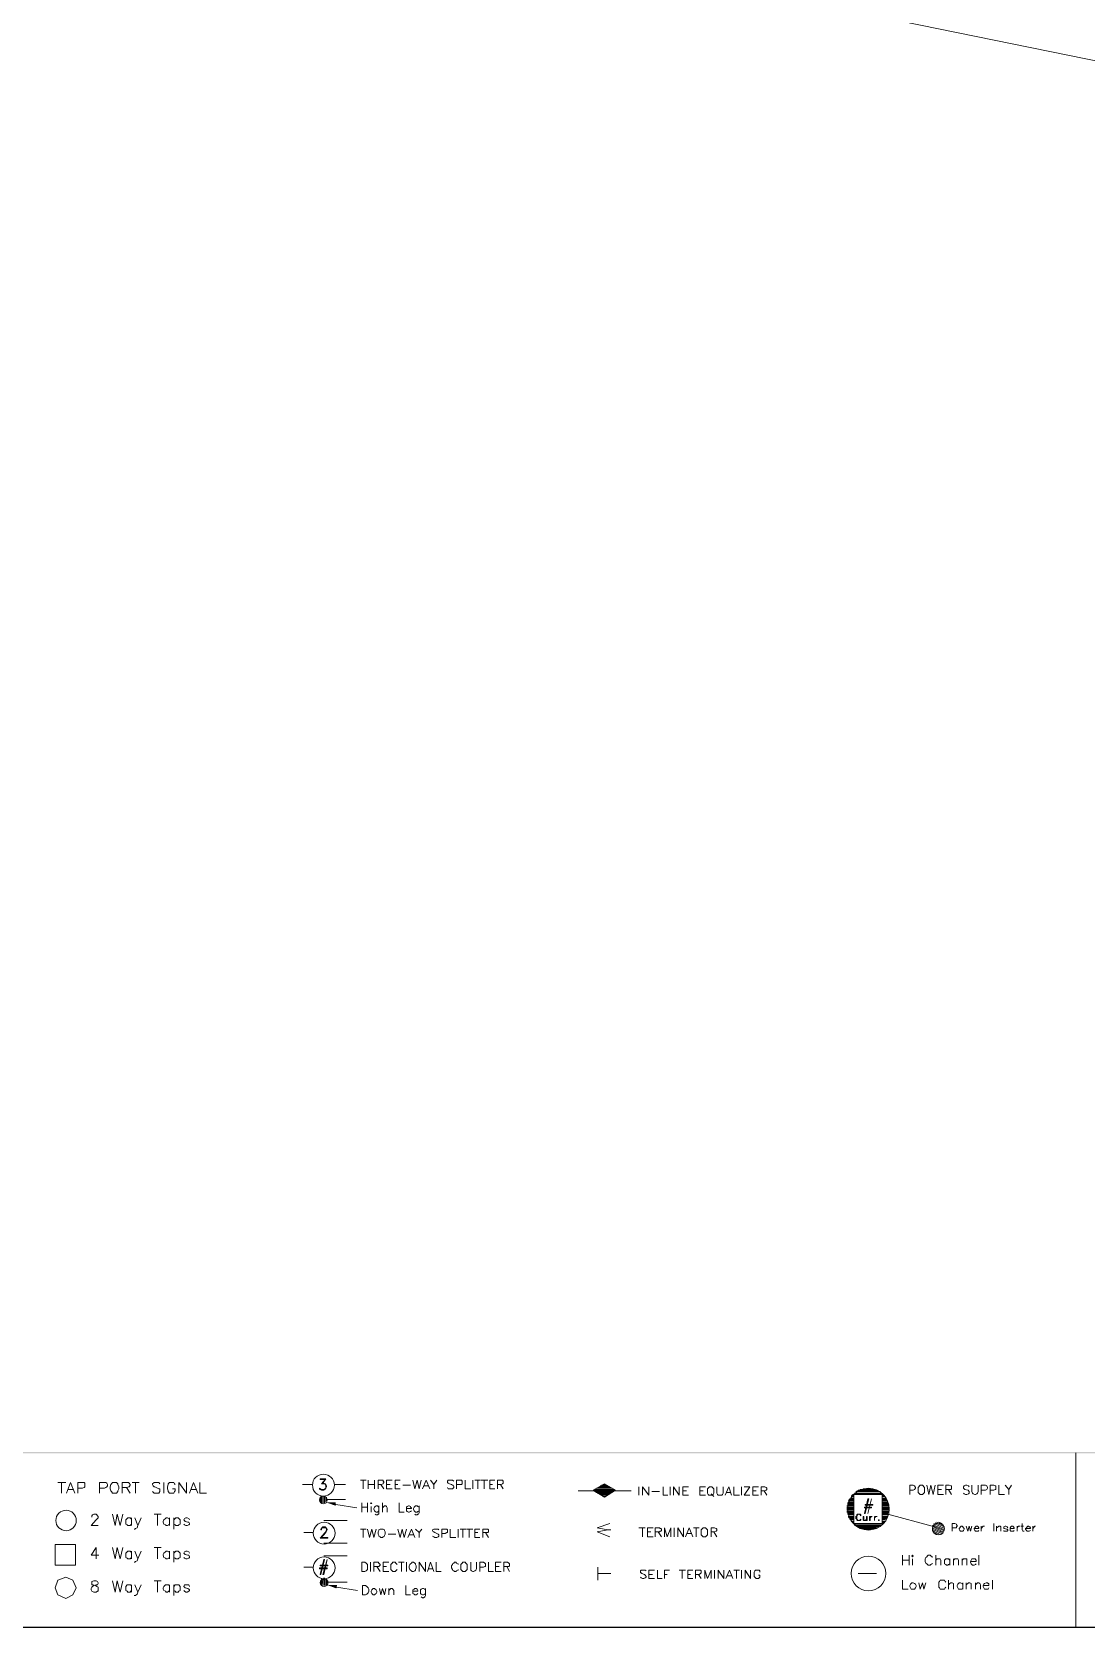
# Model space of a CAD drawing. Header units: millimetres. Extents: x 3.6 to 37.8, y 0.6 to 28.7.
# Drawn here: x 9.78 to 16, y 0.59 to 10.01 of the extents above; entities that cross this region are included whole.
import ezdxf

# ---------------------------------------------------------------- set-up
doc = ezdxf.new("R2010")
doc.units = ezdxf.units.MM
doc.layers.add('PDF_0', color=7, linetype='Continuous')

msp = doc.modelspace()

# ---------------------------------------------------------------- linework, layer by layer
at = {"layer": 'PDF_0', "lineweight": 0, "const_width": 0.00834}
msp.add_lwpolyline([(37.7648, 0.5988), (37.7648, 28.6993), (3.5681, 28.6993), (3.5681, 0.5988)], close=True, dxfattribs=at)
at = {"layer": 'PDF_0', "lineweight": 9}
for points in [[(22.9036, 8.4465), (13.9217, 10.277), (14.2845, 12.0492), (15.2978, 11.9116), (15.3812, 12.5162), (15.1393, 12.5246), (12.7667, 12.8498), (12.9043, 14.9389), (6.4953, 17.1572), (7.7838, 19.8218), (8.3467, 21.9776), (12.3872, 20.9351), (12.7042, 22.1694), (11.1446, 22.5697), (12.4123, 28.5826), (14.6223, 28.1156), (14.4847, 27.586), (14.7098, 27.5318), (24.7091, 25.2175)], [(15.9399, 1.6288), (15.9399, 0.5988)]]:
    msp.add_lwpolyline(points, dxfattribs=at)
at = {"layer": 'PDF_0', "color": 8, "lineweight": 0, "true_color": 0x808080}
for points in [[(9.9354, 1.4537), (9.9813, 1.4537)], [(9.9562, 1.4537), (9.9562, 1.3911)], [(9.9854, 1.3911), (10.0104, 1.4537), (10.0355, 1.3911)], [(10.0521, 1.3911), (10.0521, 1.4537), (10.0813, 1.4537), (10.0897, 1.4537), (10.0938, 1.4495), (10.0938, 1.4411), (10.0938, 1.4328), (10.0938, 1.4286), (10.0897, 1.4245), (10.0813, 1.4203), (10.0521, 1.4203)], [(10.1814, 1.3911), (10.1814, 1.4537), (10.2106, 1.4537), (10.2189, 1.4537), (10.2231, 1.4495), (10.2273, 1.4411), (10.2273, 1.4328), (10.2231, 1.4286), (10.2189, 1.4245), (10.2106, 1.4203), (10.1814, 1.4203)], [(10.3148, 1.3911), (10.3148, 1.4537), (10.344, 1.4537), (10.3524, 1.4537), (10.3565, 1.4495), (10.3607, 1.4411), (10.3607, 1.437), (10.3565, 1.4286), (10.3524, 1.4286), (10.344, 1.4245), (10.3148, 1.4245)], [(10.3399, 1.4245), (10.3607, 1.3911)], [(10.3732, 1.4537), (10.4149, 1.4537)], [(10.3941, 1.4537), (10.3941, 1.3911)], [(10.5358, 1.4453), (10.5317, 1.4537), (10.5233, 1.4537), (10.5108, 1.4537), (10.5025, 1.4537), (10.4941, 1.4453), (10.4941, 1.4411), (10.4983, 1.4328), (10.5025, 1.4286), (10.5067, 1.4286), (10.5233, 1.4203), (10.5317, 1.4161), (10.5358, 1.4161), (10.5358, 1.4078), (10.5358, 1.3995), (10.5317, 1.3911), (10.5233, 1.3911), (10.5108, 1.3911), (10.5025, 1.3911), (10.4941, 1.3995)], [(10.5609, 1.4537), (10.5609, 1.3911)], [(10.6276, 1.4411), (10.6234, 1.4453), (10.6192, 1.4537), (10.6109, 1.4537), (10.5984, 1.4537), (10.5942, 1.4537), (10.5859, 1.4453), (10.5859, 1.4411), (10.5817, 1.4286), (10.5817, 1.4161), (10.5859, 1.4036), (10.5859, 1.3995), (10.5942, 1.3911), (10.5984, 1.3911), (10.6109, 1.3911), (10.6192, 1.3911), (10.6234, 1.3995), (10.6276, 1.4036), (10.6276, 1.4161), (10.6109, 1.4161)], [(10.6484, 1.3911), (10.6484, 1.4537), (10.6943, 1.3911), (10.6943, 1.4537)], [(10.711, 1.3911), (10.736, 1.4537), (10.761, 1.3911)], [(10.7735, 1.4537), (10.7735, 1.3911), (10.8111, 1.3911)], [(11.4324, 1.4411), (11.3781, 1.4411)], [(11.4949, 1.4495), (11.5032, 1.4495), (11.5116, 1.4453), (11.5158, 1.4411), (11.5199, 1.4328), (11.5199, 1.4286), (11.5158, 1.4203), (11.5116, 1.412), (11.5032, 1.4078), (11.4907, 1.4078), (11.4824, 1.412), (11.4782, 1.4161), (11.4782, 1.4203)], [(11.5158, 1.4245), (11.5116, 1.4161), (11.5032, 1.412), (11.4907, 1.412), (11.4824, 1.4161), (11.4782, 1.4203), (11.4907, 1.412)], [(11.5158, 1.4703), (11.4824, 1.4703), (11.4824, 1.4745), (11.5158, 1.4745), (11.4949, 1.4453)], [(11.5158, 1.4745), (11.4907, 1.4453), (11.5032, 1.4453), (11.5116, 1.4453), (11.5158, 1.4328)], [(11.5032, 1.4453), (11.5158, 1.4411), (11.5158, 1.4328), (11.5158, 1.4286), (11.5158, 1.4203), (11.5032, 1.412)], [(11.5658, 1.4411), (11.6325, 1.4411)], [(11.7201, 1.4662), (11.7534, 1.4662)], [(11.7368, 1.4662), (11.7368, 1.4161)], [(11.7659, 1.4662), (11.7659, 1.4161)], [(11.7659, 1.4411), (11.8035, 1.4411)], [(11.8035, 1.4662), (11.8035, 1.4161)], [(11.8243, 1.4161), (11.8243, 1.4662), (11.8452, 1.4662), (11.8535, 1.4662), (11.8535, 1.462), (11.8577, 1.4578), (11.8577, 1.4537), (11.8535, 1.4495), (11.8535, 1.4453), (11.8452, 1.4411), (11.8243, 1.4411)], [(11.841, 1.4411), (11.8577, 1.4161)], [(11.9077, 1.4161), (11.8744, 1.4161), (11.8744, 1.4662), (11.9077, 1.4662)], [(11.8744, 1.4411), (11.8952, 1.4411)], [(11.9536, 1.4161), (11.9244, 1.4161), (11.9244, 1.4662), (11.9536, 1.4662)], [(11.9244, 1.4411), (11.9411, 1.4411)], [(11.9703, 1.437), (12.0161, 1.437)], [(12.0286, 1.4662), (12.0412, 1.4161), (12.0537, 1.4662), (12.0662, 1.4161), (12.0787, 1.4662)], [(12.087, 1.4161), (12.1079, 1.4662), (12.1287, 1.4161)], [(12.0954, 1.4328), (12.1204, 1.4328)], [(12.1329, 1.4662), (12.1537, 1.4411), (12.1537, 1.4161)], [(12.1704, 1.4662), (12.1537, 1.4411)], [(12.2705, 1.462), (12.2622, 1.4662), (12.258, 1.4662), (12.2455, 1.4662), (12.2371, 1.4662), (12.233, 1.462), (12.233, 1.4537), (12.2371, 1.4495), (12.2455, 1.4453), (12.258, 1.4411), (12.2622, 1.437), (12.2663, 1.437), (12.2705, 1.4286), (12.2705, 1.4245), (12.2622, 1.4161), (12.258, 1.4161), (12.2455, 1.4161), (12.2371, 1.4161), (12.233, 1.4245)], [(12.2872, 1.4161), (12.2872, 1.4662), (12.308, 1.4662), (12.3164, 1.4662), (12.3205, 1.462), (12.3205, 1.4578), (12.3205, 1.4495), (12.3205, 1.4453), (12.3164, 1.4411), (12.308, 1.4411), (12.2872, 1.4411)], [(12.3372, 1.4662), (12.3372, 1.4161), (12.3706, 1.4161)], [(12.3831, 1.4662), (12.3831, 1.4161)], [(12.3956, 1.4662), (12.4289, 1.4662)], [(12.4123, 1.4662), (12.4123, 1.4161)], [(12.4331, 1.4662), (12.4706, 1.4662)], [(12.4498, 1.4662), (12.4498, 1.4161)], [(12.5123, 1.4161), (12.4832, 1.4161), (12.4832, 1.4662), (12.5123, 1.4662)], [(12.4832, 1.4411), (12.4998, 1.4411)], [(12.529, 1.4161), (12.529, 1.4662), (12.5499, 1.4662), (12.5582, 1.4662), (12.5624, 1.462), (12.5624, 1.4578), (12.5624, 1.4537), (12.5624, 1.4495), (12.5582, 1.4453), (12.5499, 1.4411), (12.529, 1.4411)], [(12.5457, 1.4411), (12.5624, 1.4161)], [(13.1128, 1.4203), (13.2045, 1.4203)], [(13.1211, 1.4245), (13.1962, 1.4245)], [(13.1295, 1.4286), (13.1879, 1.4286)], [(13.1336, 1.4328), (13.1795, 1.4328)], [(13.142, 1.437), (13.1712, 1.437)], [(13.1503, 1.4411), (13.1628, 1.4411)], [(13.363, 1.4286), (13.363, 1.3786)], [(13.3838, 1.3786), (13.3838, 1.4286), (13.4214, 1.3786), (13.4214, 1.4286)], [(13.5048, 1.4286), (13.5048, 1.3786), (13.5339, 1.3786)], [(13.5465, 1.4286), (13.5465, 1.3786)], [(13.5673, 1.3786), (13.5673, 1.4286), (13.6007, 1.3786), (13.6007, 1.4286)], [(13.6549, 1.3786), (13.6215, 1.3786), (13.6215, 1.4286), (13.6549, 1.4286)], [(13.755, 1.3786), (13.7216, 1.3786), (13.7216, 1.4286), (13.755, 1.4286)], [(13.8217, 1.4286), (13.8217, 1.3911), (13.8258, 1.3828), (13.83, 1.3786), (13.8383, 1.3786), (13.8425, 1.3786), (13.8509, 1.3786), (13.855, 1.3828), (13.8592, 1.3911), (13.8592, 1.4286)], [(13.8717, 1.3786), (13.8926, 1.4286), (13.9092, 1.3786)], [(13.9217, 1.4286), (13.9217, 1.3786), (13.9551, 1.3786)], [(13.9676, 1.4286), (13.9676, 1.3786)], [(14.0177, 1.3786), (13.9843, 1.3786), (14.0177, 1.4286), (13.9843, 1.4286)], [(14.0677, 1.3786), (14.0343, 1.3786), (14.0343, 1.4286), (14.0677, 1.4286)], [(14.0844, 1.3786), (14.0844, 1.4286), (14.1052, 1.4286), (14.1136, 1.4245), (14.1177, 1.4203), (14.1177, 1.412), (14.1136, 1.4078), (14.1052, 1.4036), (14.0844, 1.4036)], [(14.6848, 1.4161), (14.7432, 1.4161)], [(14.96, 1.3828), (14.96, 1.437), (14.9809, 1.437), (14.9892, 1.4328), (14.9934, 1.4245), (14.9934, 1.4203), (14.9892, 1.412), (14.9809, 1.4078), (14.96, 1.4078)], [(15.0601, 1.437), (15.0726, 1.3828), (15.0851, 1.437), (15.0976, 1.3828), (15.1101, 1.437)], [(15.1602, 1.3828), (15.1268, 1.3828), (15.1268, 1.437), (15.1602, 1.437)], [(15.1727, 1.3828), (15.1727, 1.437), (15.1935, 1.437), (15.2019, 1.4328), (15.2061, 1.4328), (15.2061, 1.4245), (15.2061, 1.4203), (15.2061, 1.4161), (15.2019, 1.412), (15.1935, 1.412), (15.1727, 1.412)], [(15.3103, 1.4286), (15.3061, 1.4328), (15.2978, 1.437), (15.2894, 1.437), (15.2811, 1.4328), (15.2769, 1.4286), (15.2769, 1.4245), (15.2769, 1.4203), (15.2811, 1.4161), (15.2853, 1.412), (15.302, 1.4078), (15.3061, 1.4078), (15.3061, 1.4036), (15.3103, 1.3995), (15.3103, 1.3911), (15.3061, 1.3869), (15.2978, 1.3828), (15.2894, 1.3828), (15.2811, 1.3869), (15.2769, 1.3911)], [(15.327, 1.437), (15.327, 1.3995), (15.3311, 1.3911), (15.3353, 1.3869), (15.3437, 1.3828), (15.3478, 1.3828), (15.3562, 1.3869), (15.3603, 1.3911), (15.3645, 1.3995), (15.3645, 1.437)], [(15.3812, 1.3828), (15.3812, 1.437), (15.4062, 1.437), (15.4145, 1.4328), (15.4187, 1.4245), (15.4187, 1.4203), (15.4145, 1.412), (15.4062, 1.4078), (15.3812, 1.4078)], [(15.4354, 1.3828), (15.4354, 1.437), (15.4562, 1.437), (15.4646, 1.4328), (15.4688, 1.4328), (15.4688, 1.4245), (15.4688, 1.4203), (15.4688, 1.412), (15.4646, 1.412), (15.4562, 1.4078), (15.4354, 1.4078)], [(15.4854, 1.437), (15.4854, 1.3828), (15.5188, 1.3828)], [(15.523, 1.437), (15.5438, 1.412), (15.5438, 1.3828)], [(15.5605, 1.437), (15.5438, 1.412)], [(9.9938, 1.412), (10.0271, 1.412)], [(10.7193, 1.412), (10.7485, 1.412)], [(11.4824, 1.3661), (11.4824, 1.3411)], [(11.4866, 1.3744), (11.4866, 1.3369)], [(11.4907, 1.3744), (11.4907, 1.3327)], [(11.4949, 1.3744), (11.4949, 1.3327)], [(11.5032, 1.3744), (11.5032, 1.3327)], [(11.5074, 1.3744), (11.5074, 1.3327)], [(11.5116, 1.3703), (11.5116, 1.3369)], [(11.5199, 1.3661), (11.5199, 1.3452)], [(11.5199, 1.3536), (11.6325, 1.3536)], [(11.5741, 1.3244), (11.6992, 1.3035)], [(11.7284, 1.3327), (11.7284, 1.2785)], [(11.7618, 1.3327), (11.7618, 1.2785)], [(11.8493, 1.3327), (11.8493, 1.2785)], [(11.9494, 1.3327), (11.9494, 1.2785), (11.9786, 1.2785)], [(13.0044, 1.4036), (13.3171, 1.4036)], [(13.0919, 1.4036), (13.2212, 1.4036)], [(13.0961, 1.4078), (13.217, 1.4078)], [(13.1003, 1.3995), (13.2129, 1.3995)], [(13.1045, 1.412), (13.2129, 1.412)], [(13.1086, 1.3953), (13.2045, 1.3953)], [(13.117, 1.3911), (13.1962, 1.3911)], [(13.1253, 1.3869), (13.1879, 1.3869)], [(13.1336, 1.3828), (13.1795, 1.3828)], [(13.142, 1.3786), (13.1753, 1.3786)], [(13.1503, 1.3703), (13.167, 1.3703)], [(13.438, 1.3995), (13.4839, 1.3995)], [(13.6215, 1.4036), (13.6424, 1.4036)], [(13.7216, 1.4036), (13.7424, 1.4036)], [(13.7883, 1.3869), (13.805, 1.3703)], [(13.88, 1.3953), (13.9051, 1.3953)], [(14.0343, 1.4036), (14.0552, 1.4036)], [(14.101, 1.4036), (14.1177, 1.3786)], [(14.5931, 1.3327), (14.6306, 1.3327)], [(14.5931, 1.3286), (14.6306, 1.3286)], [(14.5931, 1.3244), (14.6306, 1.3244)], [(14.5931, 1.3202), (14.6306, 1.3202)], [(14.5973, 1.3452), (14.6306, 1.3452)], [(14.5973, 1.3369), (14.6306, 1.3369)], [(14.6014, 1.3536), (14.6306, 1.3536)], [(14.6014, 1.3494), (14.6306, 1.3494)], [(14.6056, 1.3578), (14.6306, 1.3578)], [(14.6098, 1.3619), (14.6306, 1.3619)], [(14.6139, 1.3744), (14.6306, 1.3744)], [(14.6139, 1.3703), (14.6306, 1.3703)], [(14.6181, 1.3786), (14.6306, 1.3786)], [(14.6223, 1.3828), (14.6306, 1.3828)], [(14.6306, 1.3869), (14.7974, 1.3869)], [(14.6348, 1.3911), (14.7891, 1.3911)], [(14.6431, 1.3995), (14.7849, 1.3995)], [(14.6473, 1.4036), (14.7766, 1.4036)], [(14.6556, 1.4078), (14.7682, 1.4078)], [(14.6681, 1.412), (14.7557, 1.412)], [(14.7349, 1.3578), (14.714, 1.2702), (14.7349, 1.3578)], [(14.7974, 1.3828), (14.8016, 1.3828)], [(14.7974, 1.3786), (14.8057, 1.3786)], [(14.7974, 1.3744), (14.8099, 1.3744)], [(14.7974, 1.3703), (14.8141, 1.3703)], [(14.7974, 1.3619), (14.8183, 1.3619)], [(14.7974, 1.3578), (14.8183, 1.3578)], [(14.7974, 1.3536), (14.8224, 1.3536)], [(14.7974, 1.3494), (14.8266, 1.3494)], [(14.7974, 1.3452), (14.8266, 1.3452)], [(14.7974, 1.3369), (14.8308, 1.3369)], [(14.7974, 1.3327), (14.8308, 1.3327)], [(14.7974, 1.3286), (14.8308, 1.3286)], [(14.7974, 1.3244), (14.8349, 1.3244)], [(14.7974, 1.3202), (14.8349, 1.3202)], [(15.1268, 1.412), (15.1477, 1.412)], [(15.1894, 1.412), (15.2061, 1.3828)], [(10.1355, 1.2493), (10.1355, 1.2535), (10.1355, 1.2577), (10.1397, 1.2618), (10.148, 1.266), (10.1606, 1.266), (10.1647, 1.2618), (10.1689, 1.2577), (10.1731, 1.2535), (10.1731, 1.2452), (10.1689, 1.241), (10.1606, 1.2327), (10.1314, 1.1993), (10.1731, 1.1993)], [(10.2565, 1.266), (10.2731, 1.1993), (10.2857, 1.266), (10.3023, 1.1993), (10.319, 1.266)], [(10.369, 1.2327), (10.3649, 1.241), (10.3607, 1.2452), (10.3482, 1.2452), (10.344, 1.241), (10.3357, 1.2327), (10.3357, 1.2243), (10.3357, 1.2201), (10.3357, 1.2076), (10.344, 1.2035), (10.3482, 1.1993), (10.3607, 1.1993), (10.3649, 1.2035), (10.369, 1.2076)], [(10.369, 1.2452), (10.369, 1.1993)], [(10.3899, 1.2452), (10.4066, 1.1993), (10.4274, 1.2452)], [(10.5025, 1.266), (10.5442, 1.266)], [(10.5233, 1.266), (10.5233, 1.1993)], [(10.5942, 1.2327), (10.59, 1.241), (10.5817, 1.2452), (10.5734, 1.2452), (10.5692, 1.241), (10.5609, 1.2327), (10.5567, 1.2243), (10.5567, 1.2201), (10.5609, 1.2076), (10.5692, 1.2035), (10.5734, 1.1993), (10.5817, 1.1993), (10.59, 1.2035), (10.5942, 1.2076)], [(10.5942, 1.2452), (10.5942, 1.1993)], [(10.6192, 1.2452), (10.6192, 1.1785)], [(10.6192, 1.2327), (10.6276, 1.241), (10.6317, 1.2452), (10.6443, 1.2452), (10.6484, 1.241), (10.6568, 1.2327), (10.6568, 1.2243), (10.6568, 1.2201), (10.6568, 1.2076), (10.6484, 1.2035), (10.6443, 1.1993), (10.6317, 1.1993), (10.6276, 1.2035), (10.6192, 1.2076)], [(10.711, 1.2327), (10.7068, 1.241), (10.6985, 1.2452), (10.6901, 1.2452), (10.6818, 1.241), (10.6776, 1.2327), (10.6818, 1.2285), (10.686, 1.2243), (10.7026, 1.2201), (10.7068, 1.2201), (10.711, 1.2118), (10.711, 1.2076), (10.7068, 1.2035), (10.6985, 1.1993), (10.6901, 1.1993), (10.6818, 1.2035), (10.6776, 1.2076)], [(11.5032, 1.2285), (11.6408, 1.2285)], [(11.7284, 1.3077), (11.7618, 1.3077)], [(11.7826, 1.3119), (11.7826, 1.2785)], [(11.8285, 1.3077), (11.8243, 1.3119), (11.8201, 1.3161), (11.8118, 1.3161), (11.8076, 1.3119), (11.8035, 1.3077), (11.7993, 1.2994), (11.7993, 1.2952), (11.8035, 1.2869), (11.8076, 1.2827), (11.8118, 1.2785), (11.8201, 1.2785), (11.8243, 1.2827), (11.8285, 1.2869)], [(11.8285, 1.3161), (11.8285, 1.2744), (11.8285, 1.266), (11.8243, 1.266), (11.8201, 1.2618), (11.8118, 1.2618), (11.8076, 1.266)], [(11.8493, 1.3035), (11.8577, 1.3119), (11.8618, 1.3161), (11.8702, 1.3161), (11.8744, 1.3119), (11.8785, 1.3035), (11.8785, 1.2785)], [(11.9911, 1.2994), (12.0203, 1.2994), (12.0203, 1.3035), (12.0161, 1.3077), (12.0161, 1.3119), (12.0078, 1.3161), (12.0036, 1.3161), (11.9953, 1.3119), (11.9911, 1.3077), (11.9911, 1.2994), (11.9911, 1.2952), (11.9911, 1.2869), (11.9953, 1.2827), (12.0036, 1.2785), (12.0078, 1.2785), (12.0161, 1.2827), (12.0203, 1.2869)], [(12.0662, 1.3077), (12.0578, 1.3119), (12.0537, 1.3161), (12.0453, 1.3161), (12.0412, 1.3119), (12.037, 1.3077), (12.0328, 1.2994), (12.0328, 1.2952), (12.037, 1.2869), (12.0412, 1.2827), (12.0453, 1.2785), (12.0537, 1.2785), (12.0578, 1.2827), (12.0662, 1.2869)], [(12.0662, 1.3161), (12.0662, 1.2744), (12.062, 1.266), (12.0578, 1.266), (12.0537, 1.2618), (12.0453, 1.2618), (12.0412, 1.266)], [(14.5889, 1.3161), (14.6306, 1.3161)], [(14.5889, 1.3077), (14.6306, 1.3077)], [(14.5889, 1.3035), (14.6306, 1.3035)], [(14.5889, 1.2994), (14.6306, 1.2994)], [(14.5889, 1.2952), (14.6306, 1.2952)], [(14.5889, 1.291), (14.6306, 1.291)], [(14.5889, 1.2827), (14.6306, 1.2827)], [(14.5889, 1.2785), (14.6306, 1.2785)], [(14.5931, 1.2744), (14.6306, 1.2744)], [(14.5931, 1.2702), (14.6306, 1.2702)], [(14.5931, 1.266), (14.6306, 1.266)], [(14.5973, 1.2618), (14.6306, 1.2618)], [(14.5973, 1.2535), (14.6306, 1.2535)], [(14.5973, 1.2493), (14.6306, 1.2493)], [(14.6014, 1.2452), (14.6306, 1.2452)], [(14.6056, 1.241), (14.6306, 1.241)], [(14.6056, 1.2368), (14.6306, 1.2368)], [(14.6098, 1.2327), (14.6306, 1.2327)], [(14.6139, 1.2243), (14.6306, 1.2243)], [(14.7974, 1.3161), (14.8349, 1.3161)], [(14.7974, 1.3077), (14.8349, 1.3077)], [(14.7974, 1.3035), (14.8349, 1.3035)], [(14.7974, 1.2994), (14.8349, 1.2994)], [(14.7974, 1.2952), (14.8349, 1.2952)], [(14.7974, 1.291), (14.8349, 1.291)], [(14.7974, 1.2827), (14.8349, 1.2827)], [(14.7974, 1.2785), (14.8349, 1.2785)], [(14.7974, 1.2744), (14.8349, 1.2744)], [(14.7974, 1.2702), (14.8308, 1.2702)], [(14.7974, 1.266), (14.8308, 1.266), (15.0935, 1.1951), (15.156, 1.1618)], [(14.7974, 1.2618), (14.8308, 1.2618)], [(14.7974, 1.2535), (14.8266, 1.2535)], [(14.7974, 1.2493), (14.8266, 1.2493)], [(14.7974, 1.2452), (14.8224, 1.2452)], [(14.7974, 1.241), (14.8224, 1.241)], [(14.7974, 1.2368), (14.8183, 1.2368)], [(14.7974, 1.2327), (14.8141, 1.2327)], [(14.7974, 1.2243), (14.8141, 1.2243)], [(10.4066, 1.1993), (10.4024, 1.1868), (10.3941, 1.1826), (10.3899, 1.1785), (10.3857, 1.1785)], [(11.4365, 1.1576), (11.3865, 1.1576)], [(11.4866, 1.1284), (11.5283, 1.1284), (11.5283, 1.1242), (11.4824, 1.1242), (11.5116, 1.1576), (11.5158, 1.1659), (11.5199, 1.1743), (11.5199, 1.1785), (11.5158, 1.1868), (11.5116, 1.1868), (11.4991, 1.1868), (11.4949, 1.1868), (11.4907, 1.1785), (11.4907, 1.1743), (11.4866, 1.1743), (11.4866, 1.1785), (11.4907, 1.1868), (11.4949, 1.1868), (11.4991, 1.191), (11.5116, 1.191), (11.5158, 1.1868), (11.5199, 1.1868), (11.5241, 1.1785), (11.5241, 1.1743), (11.5199, 1.1659), (11.5158, 1.1576), (11.4866, 1.1242)], [(11.7201, 1.1785), (11.7534, 1.1785)], [(11.7368, 1.1785), (11.7368, 1.1284)], [(11.7618, 1.1785), (11.7743, 1.1284), (11.7868, 1.1785), (11.7993, 1.1284), (11.8118, 1.1785)], [(11.8827, 1.1493), (11.9286, 1.1493)], [(11.9411, 1.1785), (11.9536, 1.1284), (11.9661, 1.1785), (11.9786, 1.1284), (11.9911, 1.1785)], [(11.9995, 1.1284), (12.0203, 1.1785), (12.0412, 1.1284)], [(12.0078, 1.1451), (12.0328, 1.1451)], [(12.0453, 1.1785), (12.0662, 1.1576), (12.0662, 1.1284)], [(12.0828, 1.1785), (12.0662, 1.1576)], [(12.1829, 1.1743), (12.1788, 1.1785), (12.1704, 1.1785), (12.1579, 1.1785), (12.1537, 1.1785), (12.1454, 1.1743), (12.1454, 1.1701), (12.1496, 1.1618), (12.1537, 1.1618), (12.1579, 1.1576), (12.1704, 1.1534), (12.1788, 1.1493), (12.1829, 1.1451), (12.1829, 1.1368), (12.1788, 1.1326), (12.1704, 1.1284), (12.1579, 1.1284), (12.1537, 1.1326), (12.1454, 1.1368)], [(12.1996, 1.1284), (12.1996, 1.1785), (12.2205, 1.1785), (12.2288, 1.1785), (12.233, 1.1743), (12.233, 1.1701), (12.233, 1.1618), (12.233, 1.1576), (12.2288, 1.1576), (12.2205, 1.1534), (12.1996, 1.1534)], [(12.2496, 1.1785), (12.2496, 1.1284), (12.283, 1.1284)], [(12.2955, 1.1785), (12.2955, 1.1284)], [(12.308, 1.1785), (12.3414, 1.1785)], [(12.3247, 1.1785), (12.3247, 1.1284)], [(12.3455, 1.1785), (12.3831, 1.1785)], [(12.3622, 1.1785), (12.3622, 1.1284)], [(12.4248, 1.1284), (12.3956, 1.1284), (12.3956, 1.1785), (12.4248, 1.1785)], [(12.3956, 1.1576), (12.4123, 1.1576)], [(12.4415, 1.1284), (12.4415, 1.1785), (12.4623, 1.1785), (12.4706, 1.1785), (12.4748, 1.1743), (12.4748, 1.1701), (12.4748, 1.1659), (12.4748, 1.1618), (12.4706, 1.1576), (12.4623, 1.1576), (12.4415, 1.1576)], [(12.4581, 1.1576), (12.4748, 1.1284)], [(13.1795, 1.1743), (13.117, 1.1868), (13.192, 1.2118)], [(13.192, 1.1326), (13.117, 1.1618), (13.1795, 1.1743), (13.1962, 1.1743)], [(13.363, 1.1868), (13.4005, 1.1868)], [(13.3838, 1.1868), (13.3838, 1.1326)], [(13.4464, 1.1326), (13.413, 1.1326), (13.413, 1.1868), (13.4464, 1.1868)], [(13.413, 1.1618), (13.4339, 1.1618)], [(13.4589, 1.1326), (13.4589, 1.1868), (13.4839, 1.1868), (13.4881, 1.1826), (13.4923, 1.1826), (13.4964, 1.1785), (13.4964, 1.1701), (13.4923, 1.1659), (13.4881, 1.1659), (13.4839, 1.1618), (13.4589, 1.1618)], [(13.4756, 1.1618), (13.4964, 1.1326)], [(13.5131, 1.1326), (13.5131, 1.1868), (13.5298, 1.1326), (13.5506, 1.1868), (13.5506, 1.1326)], [(13.5715, 1.1868), (13.5715, 1.1326)], [(13.5923, 1.1326), (13.5923, 1.1868), (13.6257, 1.1326), (13.6257, 1.1868)], [(13.6382, 1.1326), (13.659, 1.1868), (13.6799, 1.1326)], [(13.6465, 1.1534), (13.6716, 1.1534)], [(13.6841, 1.1868), (13.7174, 1.1868)], [(13.7007, 1.1868), (13.7007, 1.1326)], [(13.7883, 1.1326), (13.7883, 1.1868), (13.8092, 1.1868), (13.8175, 1.1826), (13.8217, 1.1785), (13.8217, 1.1701), (13.8175, 1.1659), (13.8092, 1.1618), (13.7883, 1.1618)], [(13.805, 1.1618), (13.8217, 1.1326)], [(14.6181, 1.2201), (14.6306, 1.2201)], [(14.6223, 1.216), (14.6306, 1.216)], [(14.6264, 1.2118), (14.6306, 1.2118)], [(14.6306, 1.2076), (14.7932, 1.2076)], [(14.6348, 1.1993), (14.7891, 1.1993)], [(14.6431, 1.1951), (14.7807, 1.1951)], [(14.6515, 1.191), (14.7766, 1.191)], [(14.6598, 1.1868), (14.764, 1.1868)], [(14.6723, 1.1826), (14.7557, 1.1826)], [(14.689, 1.1785), (14.7349, 1.1785)], [(14.7974, 1.2201), (14.8099, 1.2201)], [(14.7974, 1.216), (14.8057, 1.216)], [(14.7974, 1.2118), (14.8016, 1.2118)], [(15.1602, 1.1701), (15.0935, 1.1993)], [(15.1518, 1.1576), (15.0935, 1.1868)], [(15.1477, 1.1534), (15.0935, 1.1785)], [(15.1352, 1.1493), (15.0935, 1.1701)], [(15.1644, 1.1743), (15.0976, 1.2035)], [(15.1644, 1.1826), (15.1018, 1.2118)], [(15.1227, 1.1493), (15.1018, 1.1576)], [(15.1644, 1.191), (15.1101, 1.216)], [(15.1602, 1.1993), (15.1185, 1.2201)], [(15.1518, 1.2118), (15.131, 1.2201)], [(15.2102, 1.1659), (15.2102, 1.2118), (15.2269, 1.2118), (15.2352, 1.2076), (15.2352, 1.2035), (15.2394, 1.1993), (15.2394, 1.1951), (15.2352, 1.191), (15.2352, 1.1868), (15.2269, 1.1868), (15.2102, 1.1868)], [(15.2936, 1.1951), (15.302, 1.1659), (15.3103, 1.1951), (15.3186, 1.1659), (15.327, 1.1951)], [(15.3395, 1.1826), (15.3687, 1.1826), (15.3687, 1.1868), (15.3645, 1.191), (15.3603, 1.1951), (15.352, 1.1951), (15.3478, 1.191), (15.3437, 1.1868), (15.3395, 1.1826), (15.3395, 1.1785), (15.3437, 1.1701), (15.3478, 1.1659), (15.352, 1.1659), (15.3603, 1.1659), (15.3645, 1.1659), (15.3687, 1.1701)], [(15.3812, 1.1951), (15.3812, 1.1659)], [(15.3812, 1.1826), (15.3854, 1.1868), (15.3895, 1.191), (15.3937, 1.1951), (15.402, 1.1951)], [(15.4562, 1.2118), (15.4562, 1.1659)], [(15.4729, 1.1951), (15.4729, 1.1659)], [(15.4729, 1.1868), (15.4813, 1.191), (15.4854, 1.1951), (15.4938, 1.1951), (15.4979, 1.191), (15.4979, 1.1868), (15.4979, 1.1659)], [(15.5396, 1.1868), (15.5355, 1.191), (15.5271, 1.1951), (15.523, 1.1951), (15.5146, 1.191), (15.5146, 1.1868), (15.5146, 1.1826), (15.5188, 1.1826), (15.5313, 1.1785), (15.5355, 1.1785), (15.5396, 1.1743), (15.5396, 1.1701), (15.5355, 1.1659), (15.5271, 1.1659), (15.523, 1.1659), (15.5146, 1.1659), (15.5146, 1.1701)], [(15.5521, 1.1826), (15.5772, 1.1826), (15.5772, 1.1868), (15.573, 1.191), (15.5688, 1.1951), (15.5605, 1.1951), (15.5563, 1.191), (15.5521, 1.1868), (15.5521, 1.1826), (15.5521, 1.1785), (15.5521, 1.1701), (15.5563, 1.1659), (15.5605, 1.1659), (15.5688, 1.1659), (15.573, 1.1659), (15.5772, 1.1701)], [(15.5938, 1.1951), (15.5938, 1.1659)], [(15.5938, 1.1826), (15.5938, 1.1868), (15.598, 1.191), (15.6022, 1.1951), (15.6105, 1.1951)], [(15.6147, 1.1951), (15.6314, 1.1951)], [(15.623, 1.2118), (15.623, 1.1743), (15.6272, 1.1659), (15.6314, 1.1659), (15.6355, 1.1659)], [(15.6439, 1.1826), (15.6731, 1.1826), (15.6731, 1.1868), (15.6689, 1.191), (15.6647, 1.191), (15.6606, 1.1951), (15.6564, 1.1951), (15.6522, 1.191), (15.6481, 1.1868), (15.6439, 1.1826), (15.6439, 1.1785), (15.6481, 1.1701), (15.6522, 1.1659), (15.6564, 1.1659), (15.6606, 1.1659), (15.6647, 1.1659), (15.6731, 1.1701)], [(15.6856, 1.1951), (15.6856, 1.1659)], [(15.6856, 1.1826), (15.6898, 1.1868), (15.6939, 1.191), (15.6981, 1.1951), (15.7023, 1.1951)], [(10.1606, 1.0033), (10.1606, 1.07), (10.1314, 1.0242), (10.1772, 1.0242)], [(10.2565, 1.07), (10.2731, 1.0033), (10.2857, 1.07), (10.3023, 1.0033), (10.319, 1.07)], [(10.369, 1.0367), (10.3649, 1.045), (10.3607, 1.0492), (10.3482, 1.0492), (10.344, 1.045), (10.3357, 1.0367), (10.3357, 1.0283), (10.3357, 1.0242), (10.3357, 1.0117), (10.344, 1.0075), (10.3482, 1.0033), (10.3607, 1.0033), (10.3649, 1.0075), (10.369, 1.0117)], [(10.369, 1.0492), (10.369, 1.0033)], [(10.3899, 1.0492), (10.4066, 1.0033), (10.4274, 1.0492)], [(10.5025, 1.07), (10.5442, 1.07)], [(10.5233, 1.07), (10.5233, 1.0033)], [(10.5942, 1.0367), (10.59, 1.045), (10.5817, 1.0492), (10.5734, 1.0492), (10.5692, 1.045), (10.5609, 1.0367), (10.5567, 1.0283), (10.5567, 1.0242), (10.5609, 1.0117), (10.5692, 1.0075), (10.5734, 1.0033), (10.5817, 1.0033), (10.59, 1.0075), (10.5942, 1.0117)], [(10.5942, 1.0492), (10.5942, 1.0033)], [(10.6192, 1.0492), (10.6192, 0.9825)], [(10.6192, 1.0367), (10.6276, 1.045), (10.6317, 1.0492), (10.6443, 1.0492), (10.6484, 1.045), (10.6568, 1.0367), (10.6568, 1.0283), (10.6568, 1.0242), (10.6568, 1.0117), (10.6484, 1.0075), (10.6443, 1.0033), (10.6317, 1.0033), (10.6276, 1.0075), (10.6192, 1.0117)], [(10.711, 1.0367), (10.7068, 1.045), (10.6985, 1.0492), (10.6901, 1.0492), (10.6818, 1.045), (10.6776, 1.0367), (10.6818, 1.0325), (10.686, 1.0283), (10.7026, 1.0242), (10.7068, 1.0242), (10.711, 1.0158), (10.711, 1.0117), (10.7068, 1.0075), (10.6985, 1.0033), (10.6901, 1.0033), (10.6818, 1.0075), (10.6776, 1.0117)], [(11.5032, 1.0951), (11.6408, 1.0951)], [(10.4066, 1.0033), (10.4024, 0.9908), (10.3941, 0.9866), (10.3899, 0.9825), (10.3857, 0.9825)], [(11.4365, 0.9533), (11.3865, 0.9533)], [(11.5032, 1.02), (11.6408, 1.02)], [(11.7785, 0.9825), (11.7785, 0.9283)], [(11.7993, 0.9283), (11.7993, 0.9825), (11.8243, 0.9825), (11.8285, 0.9783), (11.8327, 0.9741), (11.8368, 0.97), (11.8368, 0.9658), (11.8327, 0.9616), (11.8285, 0.9574), (11.8243, 0.9574), (11.7993, 0.9574)], [(11.816, 0.9574), (11.8368, 0.9283)], [(11.8869, 0.9283), (11.8535, 0.9283), (11.8535, 0.9825), (11.8869, 0.9825)], [(11.8535, 0.9574), (11.8744, 0.9574)], [(11.9369, 0.97), (11.9327, 0.9741), (11.9286, 0.9783), (11.9244, 0.9825), (11.9119, 0.9825), (11.9077, 0.9783), (11.9035, 0.9741), (11.8994, 0.97), (11.8994, 0.9616), (11.8994, 0.9491), (11.8994, 0.9408), (11.9035, 0.9366), (11.9077, 0.9324), (11.9119, 0.9283), (11.9244, 0.9283), (11.9286, 0.9324), (11.9327, 0.9366), (11.9369, 0.9408)], [(11.9452, 0.9825), (11.9786, 0.9825)], [(11.9619, 0.9825), (11.9619, 0.9283)], [(11.9911, 0.9825), (11.9911, 0.9283)], [(12.0662, 0.9283), (12.0662, 0.9825), (12.1037, 0.9283), (12.1037, 0.9825)], [(12.1162, 0.9283), (12.1329, 0.9825), (12.1537, 0.9283)], [(12.1204, 0.9449), (12.1454, 0.9449)], [(12.1662, 0.9825), (12.1662, 0.9283), (12.1954, 0.9283)], [(12.2955, 0.97), (12.2955, 0.9741), (12.2872, 0.9783), (12.283, 0.9825), (12.2747, 0.9825), (12.2705, 0.9783), (12.2622, 0.9741), (12.2622, 0.97), (12.258, 0.9616), (12.258, 0.9491), (12.2622, 0.9408), (12.2622, 0.9366), (12.2705, 0.9324), (12.2747, 0.9283), (12.283, 0.9283), (12.2872, 0.9324), (12.2955, 0.9366), (12.2955, 0.9408)], [(12.3706, 0.9825), (12.3706, 0.9449), (12.3706, 0.9366), (12.3747, 0.9324), (12.3831, 0.9283), (12.3872, 0.9283), (12.3956, 0.9324), (12.3998, 0.9366), (12.4039, 0.9449), (12.4039, 0.9825)], [(12.4248, 0.9283), (12.4248, 0.9825), (12.4456, 0.9825), (12.454, 0.9783), (12.4581, 0.9741), (12.4581, 0.97), (12.4581, 0.9616), (12.4581, 0.9574), (12.454, 0.9574), (12.4456, 0.9533), (12.4248, 0.9533)], [(12.4748, 0.9825), (12.4748, 0.9283), (12.504, 0.9283)], [(12.5499, 0.9283), (12.5165, 0.9283), (12.5165, 0.9825), (12.5499, 0.9825)], [(12.5165, 0.9574), (12.5374, 0.9574)], [(12.5665, 0.9283), (12.5665, 0.9825), (12.5874, 0.9825), (12.5957, 0.9783), (12.5999, 0.9741), (12.5999, 0.97), (12.5999, 0.9658), (12.5999, 0.9616), (12.5957, 0.9574), (12.5874, 0.9574), (12.5665, 0.9574)], [(12.5832, 0.9574), (12.5999, 0.9283)], [(13.1211, 0.9533), (13.1211, 0.8782)], [(14.9183, 1.0242), (14.9183, 0.9658)], [(14.9183, 0.995), (14.9559, 0.995)], [(14.9559, 1.0242), (14.9559, 0.9658)], [(14.9767, 1.0033), (14.9767, 0.9658)], [(15.0935, 1.0117), (15.0935, 1.0158), (15.0851, 1.02), (15.081, 1.0242), (15.0684, 1.0242), (15.0643, 1.02), (15.0601, 1.0158), (15.0559, 1.0117), (15.0518, 1.0033), (15.0518, 0.9866), (15.0559, 0.9783), (15.0601, 0.9741), (15.0643, 0.97), (15.0684, 0.9658), (15.081, 0.9658), (15.0851, 0.97), (15.0935, 0.9741), (15.0935, 0.9783)], [(15.1143, 1.0242), (15.1143, 0.9658)], [(15.1143, 0.995), (15.1227, 1.0033), (15.1268, 1.0033), (15.1352, 1.0033), (15.1393, 1.0033), (15.1435, 0.995), (15.1435, 0.9658)], [(15.1977, 0.995), (15.1894, 1.0033), (15.1852, 1.0033), (15.1769, 1.0033), (15.1727, 1.0033), (15.1644, 0.995), (15.1644, 0.9866), (15.1644, 0.9825), (15.1644, 0.9741), (15.1727, 0.97), (15.1769, 0.9658), (15.1852, 0.9658), (15.1894, 0.97), (15.1977, 0.9741)], [(15.1977, 1.0033), (15.1977, 0.9658)], [(15.2186, 1.0033), (15.2186, 0.9658)], [(15.2186, 0.995), (15.2269, 1.0033), (15.2311, 1.0033), (15.2394, 1.0033), (15.2436, 1.0033), (15.2478, 0.995), (15.2478, 0.9658)], [(15.2686, 1.0033), (15.2686, 0.9658)], [(15.2686, 0.995), (15.2769, 1.0033), (15.2811, 1.0033), (15.2894, 1.0033), (15.2978, 1.0033), (15.2978, 0.995), (15.2978, 0.9658)], [(15.3186, 0.9866), (15.352, 0.9866), (15.352, 0.995), (15.3478, 0.9991), (15.3478, 1.0033), (15.3395, 1.0033), (15.3311, 1.0033), (15.327, 1.0033), (15.3228, 0.995), (15.3186, 0.9866), (15.3186, 0.9825), (15.3228, 0.9741), (15.327, 0.97), (15.3311, 0.9658), (15.3395, 0.9658), (15.3478, 0.97), (15.352, 0.9741)], [(15.3687, 1.0242), (15.3687, 0.9658)], [(10.2565, 0.8741), (10.2731, 0.8073), (10.2857, 0.8741), (10.3023, 0.8073), (10.319, 0.8741)], [(10.369, 0.8407), (10.3649, 0.849), (10.3607, 0.849), (10.3482, 0.849), (10.344, 0.849), (10.3357, 0.8407), (10.3357, 0.8324), (10.3357, 0.824), (10.3357, 0.8157), (10.344, 0.8115), (10.3482, 0.8073), (10.3607, 0.8073), (10.3649, 0.8115), (10.369, 0.8157)], [(10.369, 0.849), (10.369, 0.8073)], [(10.3899, 0.849), (10.4066, 0.8073), (10.4274, 0.849)], [(10.5025, 0.8741), (10.5442, 0.8741)], [(10.5233, 0.8741), (10.5233, 0.8073)], [(10.5942, 0.8407), (10.59, 0.849), (10.5817, 0.849), (10.5734, 0.849), (10.5692, 0.849), (10.5609, 0.8407), (10.5567, 0.8324), (10.5567, 0.824), (10.5609, 0.8157), (10.5692, 0.8115), (10.5734, 0.8073), (10.5817, 0.8073), (10.59, 0.8115), (10.5942, 0.8157)], [(10.5942, 0.849), (10.5942, 0.8073)], [(10.6192, 0.849), (10.6192, 0.7865)], [(10.6192, 0.8407), (10.6276, 0.849), (10.6317, 0.849), (10.6443, 0.849), (10.6484, 0.849), (10.6568, 0.8407), (10.6568, 0.8324), (10.6568, 0.824), (10.6568, 0.8157), (10.6484, 0.8115), (10.6443, 0.8073), (10.6317, 0.8073), (10.6276, 0.8115), (10.6192, 0.8157)], [(10.711, 0.8407), (10.7068, 0.849), (10.6985, 0.849), (10.6901, 0.849), (10.6818, 0.849), (10.6776, 0.8407), (10.6818, 0.8365), (10.686, 0.8324), (10.7026, 0.8282), (10.7068, 0.824), (10.711, 0.8198), (10.711, 0.8157), (10.7068, 0.8115), (10.6985, 0.8073), (10.6901, 0.8073), (10.6818, 0.8115), (10.6776, 0.8157)], [(11.4866, 0.8782), (11.4866, 0.8532)], [(11.4907, 0.8866), (11.4907, 0.849)], [(11.4991, 0.8866), (11.4949, 0.8449)], [(11.5032, 0.8907), (11.5032, 0.8449)], [(11.5074, 0.8907), (11.5074, 0.8449)], [(11.5116, 0.8866), (11.5116, 0.8449)], [(11.5199, 0.8824), (11.5199, 0.849)], [(11.5241, 0.8782), (11.5241, 0.8574)], [(11.5283, 0.8657), (11.6408, 0.8657)], [(13.1211, 0.9158), (13.1962, 0.9158)], [(13.4047, 0.9324), (13.4005, 0.9366), (13.3922, 0.9366), (13.3838, 0.9366), (13.3755, 0.9366), (13.3713, 0.9324), (13.3713, 0.9241), (13.3713, 0.9199), (13.3755, 0.9199), (13.3797, 0.9158), (13.3963, 0.9116), (13.4005, 0.9074), (13.4047, 0.8991), (13.4047, 0.8949), (13.4005, 0.8907), (13.3922, 0.8866), (13.3838, 0.8866), (13.3755, 0.8907), (13.3713, 0.8949)], [(13.4547, 0.8866), (13.4214, 0.8866), (13.4214, 0.9366), (13.4547, 0.9366)], [(13.4214, 0.9116), (13.4422, 0.9116)], [(13.4714, 0.9366), (13.4714, 0.8866), (13.5006, 0.8866)], [(13.5131, 0.8866), (13.5131, 0.9366), (13.5423, 0.9366)], [(13.5131, 0.9116), (13.5298, 0.9116)], [(13.6007, 0.9366), (13.6382, 0.9366)], [(13.6173, 0.9366), (13.6173, 0.8866)], [(13.6799, 0.8866), (13.6507, 0.8866), (13.6507, 0.9366), (13.6799, 0.9366)], [(13.6507, 0.9116), (13.6674, 0.9116)], [(13.6966, 0.8866), (13.6966, 0.9366), (13.7174, 0.9366), (13.7258, 0.9366), (13.7299, 0.9324), (13.7299, 0.9283), (13.7299, 0.9241), (13.7299, 0.9199), (13.7258, 0.9158), (13.7174, 0.9116), (13.6966, 0.9116)], [(13.7133, 0.9116), (13.7299, 0.8866)], [(13.7508, 0.8866), (13.7508, 0.9366), (13.7675, 0.8866), (13.7883, 0.9366), (13.7883, 0.8866)], [(13.8092, 0.9366), (13.8092, 0.8866)], [(13.83, 0.8866), (13.83, 0.9366), (13.8634, 0.8866), (13.8634, 0.9366)], [(13.8759, 0.8866), (13.8967, 0.9366), (13.9176, 0.8866)], [(13.8842, 0.9032), (13.9092, 0.9032)], [(13.9217, 0.9366), (13.9551, 0.9366)], [(13.9384, 0.9366), (13.9384, 0.8866)], [(13.9676, 0.9366), (13.9676, 0.8866)], [(13.9885, 0.8866), (13.9885, 0.9366), (14.0218, 0.8866), (14.0218, 0.9366)], [(14.076, 0.9241), (14.076, 0.9324), (14.0719, 0.9366), (14.0677, 0.9366), (14.0552, 0.9366), (14.051, 0.9366), (14.0468, 0.9324), (14.0427, 0.9241), (14.0427, 0.9199), (14.0427, 0.9074), (14.0427, 0.8991), (14.0468, 0.8949), (14.051, 0.8907), (14.0552, 0.8866), (14.0677, 0.8866), (14.0719, 0.8907), (14.076, 0.8949), (14.076, 0.8991), (14.076, 0.9074), (14.0677, 0.9074)], [(14.764, 0.9158), (14.6556, 0.9158)], [(14.9183, 0.8782), (14.9183, 0.824), (14.9517, 0.824)], [(15.0142, 0.8615), (15.0226, 0.824), (15.0351, 0.8615), (15.0434, 0.824), (15.0559, 0.8615)], [(15.1727, 0.8657), (15.1685, 0.8699), (15.1644, 0.8782), (15.156, 0.8782), (15.1477, 0.8782), (15.1393, 0.8782), (15.1352, 0.8699), (15.131, 0.8657), (15.131, 0.8574), (15.131, 0.8449), (15.131, 0.8365), (15.1352, 0.8324), (15.1393, 0.824), (15.1477, 0.824), (15.156, 0.824), (15.1644, 0.824), (15.1685, 0.8324), (15.1727, 0.8365)], [(15.1894, 0.8782), (15.1894, 0.824)], [(15.1894, 0.849), (15.1977, 0.8574), (15.2019, 0.8615), (15.2102, 0.8615), (15.2186, 0.8574), (15.2186, 0.849), (15.2186, 0.824)], [(15.2728, 0.8532), (15.2686, 0.8574), (15.2603, 0.8615), (15.2519, 0.8615), (15.2478, 0.8574), (15.2436, 0.8532), (15.2394, 0.8449), (15.2394, 0.8407), (15.2436, 0.8324), (15.2478, 0.824), (15.2519, 0.824), (15.2603, 0.824), (15.2686, 0.824), (15.2728, 0.8324)], [(15.2728, 0.8615), (15.2728, 0.824)], [(15.2936, 0.8615), (15.2936, 0.824)], [(15.2936, 0.849), (15.302, 0.8574), (15.3061, 0.8615), (15.3145, 0.8615), (15.3228, 0.8574), (15.3228, 0.849), (15.3228, 0.824)], [(15.3478, 0.8615), (15.3478, 0.824)], [(15.3478, 0.849), (15.3562, 0.8574), (15.3603, 0.8615), (15.3687, 0.8615), (15.3728, 0.8574), (15.377, 0.849), (15.377, 0.824)], [(15.3937, 0.8449), (15.4271, 0.8449), (15.4271, 0.849), (15.4271, 0.8574), (15.4229, 0.8574), (15.4187, 0.8615), (15.4104, 0.8615), (15.402, 0.8574), (15.3979, 0.8532), (15.3937, 0.8449), (15.3937, 0.8407), (15.3979, 0.8324), (15.402, 0.824), (15.4104, 0.824), (15.4187, 0.824), (15.4229, 0.824), (15.4271, 0.8324)], [(15.4479, 0.8782), (15.4479, 0.824)], [(10.4066, 0.8073), (10.4024, 0.7948), (10.3941, 0.7865), (10.3899, 0.7865), (10.3857, 0.7865)], [(11.5783, 0.8365), (11.7034, 0.8157)], [(11.8327, 0.8282), (11.841, 0.7907), (11.8493, 0.8282), (11.8618, 0.7907), (11.8702, 0.8282)], [(11.8869, 0.8282), (11.8869, 0.7907)], [(11.8869, 0.8157), (11.8952, 0.824), (11.8994, 0.8282), (11.9077, 0.8282), (11.9119, 0.824), (11.9161, 0.8157), (11.9161, 0.7907)], [(11.9869, 0.8449), (11.9869, 0.7907), (12.0161, 0.7907)], [(12.0286, 0.8115), (12.0578, 0.8115), (12.0578, 0.8157), (12.0537, 0.824), (12.0495, 0.8282), (12.0412, 0.8282), (12.037, 0.824), (12.0286, 0.8198), (12.0286, 0.8115), (12.0286, 0.8073), (12.0286, 0.799), (12.037, 0.7948), (12.0412, 0.7907), (12.0495, 0.7907), (12.0537, 0.7948), (12.0578, 0.799)], [(12.1037, 0.8198), (12.0995, 0.824), (12.0912, 0.8282), (12.087, 0.8282), (12.0787, 0.824), (12.0745, 0.8198), (12.0745, 0.8115), (12.0745, 0.8073), (12.0745, 0.799), (12.0787, 0.7948), (12.087, 0.7907), (12.0912, 0.7907), (12.0995, 0.7948), (12.1037, 0.799)], [(12.1037, 0.8282), (12.1037, 0.7865), (12.0995, 0.7781), (12.0912, 0.774), (12.087, 0.774), (12.0787, 0.7781)]]:
    msp.add_lwpolyline(points, dxfattribs=at)
for points in [[(10.2648, 1.4537), (10.2565, 1.4537), (10.2523, 1.4453), (10.2481, 1.4411), (10.244, 1.4286), (10.244, 1.4161), (10.2481, 1.4036), (10.2523, 1.3995), (10.2565, 1.3911), (10.2648, 1.3911), (10.2773, 1.3911), (10.2815, 1.3911), (10.2898, 1.3995), (10.2898, 1.4036), (10.294, 1.4161), (10.294, 1.4286), (10.2898, 1.4411), (10.2898, 1.4453), (10.2815, 1.4537), (10.2773, 1.4537)], [(13.1587, 1.3661), (13.2254, 1.4078), (13.1587, 1.4453), (13.0919, 1.4078)], [(13.78, 1.4286), (13.7758, 1.4245), (13.7716, 1.4203), (13.7675, 1.4161), (13.7675, 1.4078), (13.7675, 1.3953), (13.7675, 1.3911), (13.7716, 1.3828), (13.7758, 1.3786), (13.78, 1.3786), (13.7925, 1.3786), (13.7966, 1.3786), (13.8008, 1.3828), (13.805, 1.3911), (13.805, 1.3953), (13.805, 1.4078), (13.805, 1.4161), (13.8008, 1.4203), (13.7966, 1.4245), (13.7925, 1.4286)], [(15.0226, 1.437), (15.0184, 1.4328), (15.0142, 1.4286), (15.0101, 1.4245), (15.0101, 1.4161), (15.0101, 1.4036), (15.0101, 1.3953), (15.0142, 1.3911), (15.0184, 1.3869), (15.0226, 1.3828), (15.0351, 1.3828), (15.0393, 1.3869), (15.0434, 1.3911), (15.0476, 1.3953), (15.0476, 1.4036), (15.0476, 1.4161), (15.0476, 1.4245), (15.0434, 1.4286), (15.0393, 1.4328), (15.0351, 1.437)], [(11.7785, 1.3286), (11.7826, 1.3286), (11.7868, 1.3286), (11.7826, 1.3327)], [(14.6306, 1.2118), (14.6306, 1.3828), (14.7974, 1.3828), (14.7974, 1.2118)], [(14.714, 1.3578), (14.6932, 1.2702), (14.6973, 1.2702), (14.7182, 1.3578)], [(14.6973, 1.3202), (14.7432, 1.3202), (14.7432, 1.3244), (14.6973, 1.3244)], [(14.6723, 1.2368), (14.6681, 1.2327), (14.664, 1.2285), (14.6556, 1.2285), (14.6515, 1.2327), (14.6473, 1.2368), (14.6473, 1.241), (14.6473, 1.2535), (14.6473, 1.2577), (14.6515, 1.2618), (14.6556, 1.266), (14.664, 1.266), (14.6681, 1.2618), (14.6723, 1.2577), (14.6723, 1.2618), (14.6681, 1.266), (14.664, 1.266), (14.6556, 1.266), (14.6515, 1.266), (14.6473, 1.2618), (14.6473, 1.2577), (14.6431, 1.2535), (14.6431, 1.241), (14.6473, 1.2368), (14.6473, 1.2327), (14.6515, 1.2285), (14.6556, 1.2285), (14.664, 1.2285), (14.6681, 1.2285), (14.6723, 1.2327)], [(14.7057, 1.2327), (14.7015, 1.2327), (14.6973, 1.2285), (14.6932, 1.2285), (14.689, 1.2327), (14.689, 1.2535), (14.6848, 1.2535), (14.6848, 1.2327), (14.689, 1.2285), (14.6932, 1.2285), (14.6973, 1.2285), (14.7015, 1.2285)], [(14.6932, 1.3035), (14.7349, 1.3035), (14.7349, 1.3077), (14.6932, 1.3077)], [(14.7098, 1.2285), (14.7098, 1.2535), (14.7057, 1.2535), (14.7057, 1.2285)], [(14.7265, 1.2285), (14.7265, 1.2535), (14.7224, 1.2535), (14.7224, 1.2285)], [(14.739, 1.2535), (14.7349, 1.2535), (14.7307, 1.2493), (14.7265, 1.2452), (14.7265, 1.241), (14.7265, 1.2493), (14.7307, 1.2535), (14.7349, 1.2535)], [(14.7515, 1.2285), (14.7515, 1.2535)], [(14.7682, 1.2535), (14.7599, 1.2535), (14.7557, 1.2493), (14.7515, 1.2452), (14.7515, 1.241), (14.7515, 1.2493), (14.7557, 1.2535), (14.7599, 1.2535)], [(14.7766, 1.2327), (14.7766, 1.2285), (14.7807, 1.2285), (14.7807, 1.2327), (14.7766, 1.2327), (14.7766, 1.2285), (14.7807, 1.2285), (14.7807, 1.2327)], [(11.841, 1.1785), (11.8368, 1.1785), (11.8285, 1.1743), (11.8285, 1.1701), (11.8243, 1.1618), (11.8243, 1.1493), (11.8285, 1.1409), (11.8285, 1.1368), (11.8368, 1.1326), (11.841, 1.1284), (11.8493, 1.1284), (11.8535, 1.1326), (11.8618, 1.1368), (11.8618, 1.1409), (11.866, 1.1493), (11.866, 1.1618), (11.8618, 1.1701), (11.8618, 1.1743), (11.8535, 1.1785), (11.8493, 1.1785)], [(13.7424, 1.1868), (13.7383, 1.1826), (13.7341, 1.1785), (13.7299, 1.1743), (13.7299, 1.1659), (13.7299, 1.1534), (13.7299, 1.1451), (13.7341, 1.1409), (13.7383, 1.1368), (13.7424, 1.1326), (13.755, 1.1326), (13.7591, 1.1368), (13.7633, 1.1409), (13.7675, 1.1451), (13.7675, 1.1534), (13.7675, 1.1659), (13.7675, 1.1743), (13.7633, 1.1785), (13.7591, 1.1826), (13.755, 1.1868)], [(15.2644, 1.1951), (15.2603, 1.191), (15.2561, 1.1868), (15.2519, 1.1826), (15.2519, 1.1785), (15.2561, 1.1701), (15.2603, 1.1659), (15.2644, 1.1659), (15.2686, 1.1659), (15.2728, 1.1659), (15.2769, 1.1701), (15.2811, 1.1785), (15.2811, 1.1826), (15.2769, 1.1868), (15.2728, 1.191), (15.2686, 1.1951)], [(9.9187, 1.0867), (9.9187, 0.9658), (10.0396, 0.9658), (10.0396, 1.0867)], [(11.4782, 0.9449), (11.5241, 0.9449), (11.5241, 0.9491), (11.4782, 0.9491)], [(11.5032, 0.9991), (11.4824, 0.9116), (11.4866, 0.9116), (11.5074, 0.9991)], [(11.4824, 0.9616), (11.5283, 0.9616), (11.5283, 0.9658), (11.4824, 0.9658)], [(11.5241, 0.9991), (11.4991, 0.9116), (11.5032, 0.9116)], [(11.7284, 0.9283), (11.7284, 0.9825), (11.7451, 0.9825), (11.7534, 0.9783), (11.7576, 0.9741), (11.7618, 0.97), (11.7618, 0.9616), (11.7618, 0.9491), (11.7618, 0.9408), (11.7576, 0.9366), (11.7534, 0.9324), (11.7451, 0.9283)], [(12.0245, 0.9825), (12.0203, 0.9783), (12.0161, 0.9741), (12.012, 0.97), (12.0078, 0.9616), (12.0078, 0.9491), (12.012, 0.9408), (12.0161, 0.9366), (12.0203, 0.9324), (12.0245, 0.9283), (12.0328, 0.9283), (12.0412, 0.9324), (12.0453, 0.9366), (12.0453, 0.9408), (12.0495, 0.9491), (12.0495, 0.9616), (12.0453, 0.97), (12.0453, 0.9741), (12.0412, 0.9783), (12.0328, 0.9825)], [(12.3247, 0.9825), (12.3205, 0.9783), (12.3164, 0.9741), (12.3122, 0.97), (12.3122, 0.9616), (12.3122, 0.9491), (12.3122, 0.9408), (12.3164, 0.9366), (12.3205, 0.9324), (12.3247, 0.9283), (12.3372, 0.9283), (12.3414, 0.9324), (12.3455, 0.9366), (12.3497, 0.9408), (12.3497, 0.9491), (12.3497, 0.9616), (12.3497, 0.97), (12.3455, 0.9741), (12.3414, 0.9783), (12.3372, 0.9825)], [(14.9725, 1.02), (14.9767, 1.0158), (14.9809, 1.02), (14.9767, 1.0242)], [(9.9813, 0.7698), (10.023, 0.7907), (10.0438, 0.8324), (10.023, 0.8782), (9.9813, 0.8949), (9.9354, 0.8782), (9.9187, 0.8324), (9.9354, 0.7907)], [(10.148, 0.8741), (10.1355, 0.8699), (10.1355, 0.8615), (10.1355, 0.8574), (10.1355, 0.849), (10.1439, 0.849), (10.1564, 0.8449), (10.1647, 0.8407), (10.1731, 0.8365), (10.1731, 0.8282), (10.1731, 0.8198), (10.1731, 0.8115), (10.1689, 0.8115), (10.1606, 0.8073), (10.148, 0.8073), (10.1355, 0.8115), (10.1314, 0.8198), (10.1314, 0.8282), (10.1355, 0.8365), (10.1397, 0.8407), (10.148, 0.8449), (10.1606, 0.849), (10.1689, 0.849), (10.1731, 0.8574), (10.1731, 0.8615), (10.1689, 0.8699), (10.1606, 0.8741)], [(14.9725, 0.8615), (14.9684, 0.8574), (14.9642, 0.8532), (14.96, 0.8449), (14.96, 0.8407), (14.9642, 0.8324), (14.9684, 0.824), (14.9725, 0.824), (14.9809, 0.824), (14.9892, 0.824), (14.9934, 0.8324), (14.9976, 0.8407), (14.9976, 0.8449), (14.9934, 0.8532), (14.9892, 0.8574), (14.9809, 0.8615)], [(11.7326, 0.7907), (11.7326, 0.8449), (11.7493, 0.8449), (11.7576, 0.8407), (11.7618, 0.8365), (11.7659, 0.8324), (11.7701, 0.824), (11.7701, 0.8115), (11.7659, 0.8032), (11.7618, 0.799), (11.7576, 0.7948), (11.7493, 0.7907)], [(11.7951, 0.8282), (11.791, 0.824), (11.7868, 0.8198), (11.7826, 0.8115), (11.7826, 0.8073), (11.7868, 0.799), (11.791, 0.7948), (11.7951, 0.7907), (11.8035, 0.7907), (11.8076, 0.7948), (11.8118, 0.799), (11.816, 0.8073), (11.816, 0.8115), (11.8118, 0.8198), (11.8076, 0.824), (11.8035, 0.8282)]]:
    msp.add_lwpolyline(points, close=True, dxfattribs=at)
for points in [[(11.4369, 1.438, 1), (11.5662, 1.438, 1)], [(9.9232, 1.2295, 1), (10.0441, 1.2295, 1)], [(11.5704, 1.1544, 1), (11.4411, 1.1544, 1)], [(11.5704, 0.9501, 1), (11.4411, 0.9501, 1)], [(14.8188, 0.9167, 1), (14.6145, 0.9167, 1)]]:
    msp.add_lwpolyline(points, format="xyb", close=True, dxfattribs=at)
for centre, radius in [((14.7166, 1.2962), 0.123), ((11.5016, 1.3504), 0.0229), ((15.1295, 1.1794), 0.0354), ((11.5057, 0.8625), 0.0229)]:
    msp.add_circle(centre, radius, dxfattribs=at)
at = {"layer": 'PDF_0', "transparency": 33554559}
for points in [[(3.5681, 1.633), (3.5681, 1.6246), (37.7648, 1.633)], [(3.5681, 1.6246), (37.7648, 1.633), (37.7648, 1.6246)]]:
    msp.add_solid(points, dxfattribs=at)
at = {"layer": 'PDF_0', "color": 8, "true_color": 0x808080, "transparency": 33554559}
for points in [[(11.5741, 1.3161), (11.5741, 1.3369), (11.5158, 1.3369)], [(11.5783, 0.8282), (11.5825, 0.849), (11.5241, 0.849)]]:
    msp.add_solid(points, dxfattribs=at)

doc.saveas('drawing.dxf')
